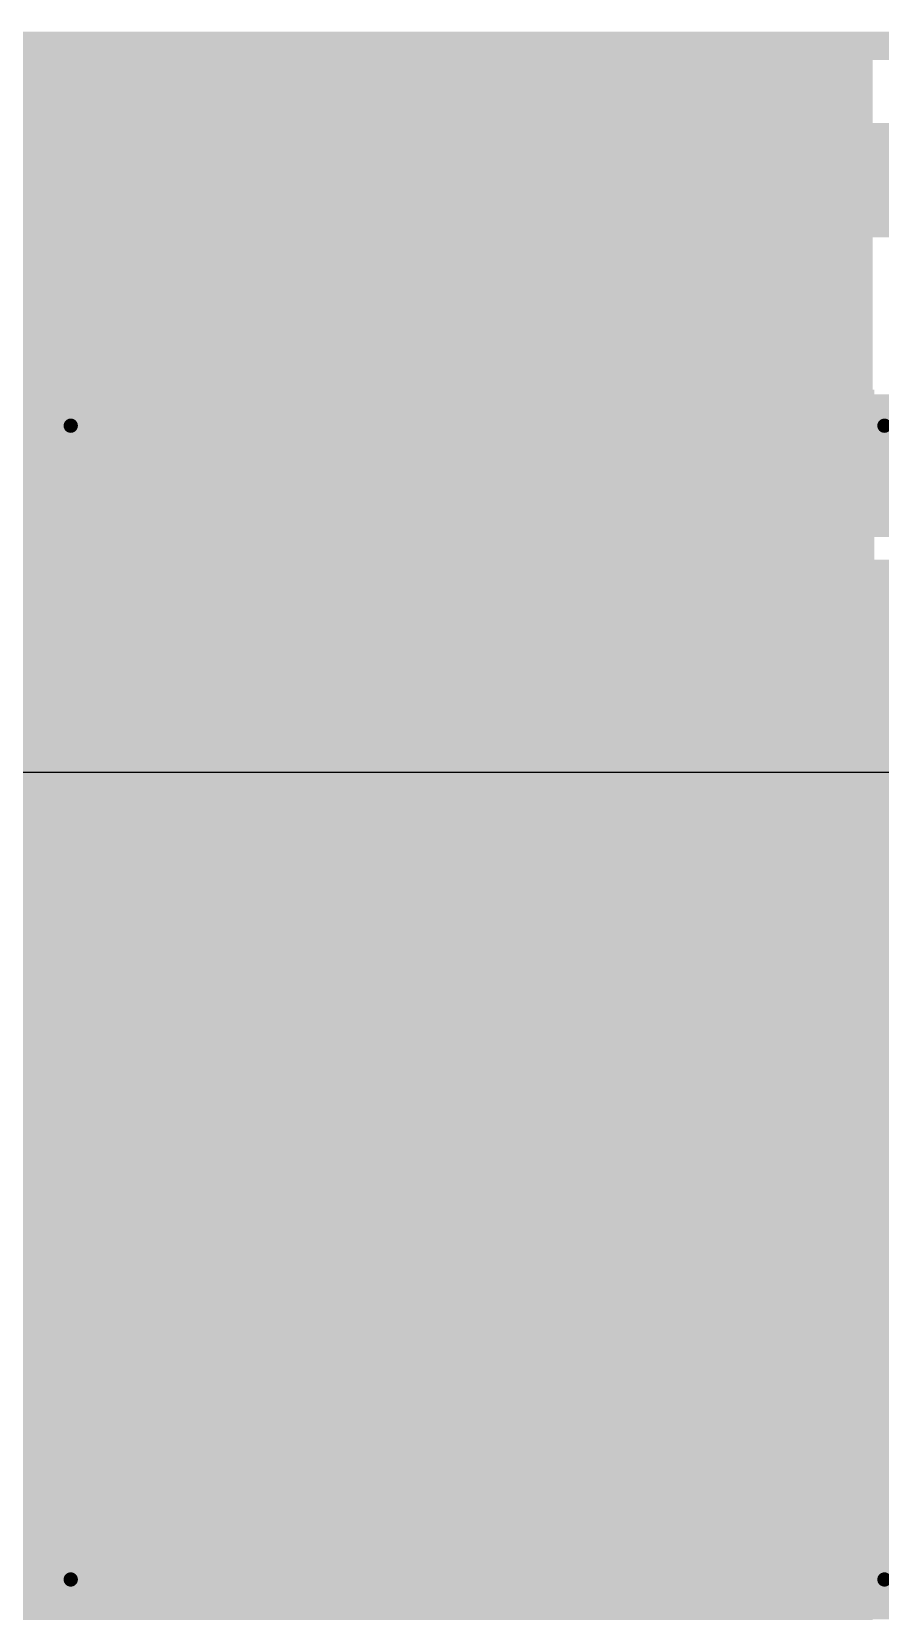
# Model space of a CAD drawing. Header units: millimetres. Extents: x -0.26 to 4.68, y -0.29 to 2.93.
# Drawn here: x 2.527 to 2.825, y 2.327 to 2.88 of the extents above; entities that cross this region are included whole.
import ezdxf

# ---------------------------------------------------------------- set-up
doc = ezdxf.new("R2010")
doc.units = ezdxf.units.MM
doc.header["$MEASUREMENT"] = 0
for name, color, linetype in [('BottomLayer', 5, 'Continuous'), ('BottomSolder', 6, 'Continuous'), ('Mechanical2', 216, 'Continuous'), ('TopLayer', 1, 'Continuous'), ('TopOverlay', 2, 'Continuous'), ('TopPaste', 8, 'Continuous'), ('TopSolder', 216, 'Continuous'), ('ViaHoleLayer', 16, 'Continuous')]:
    doc.layers.add(name, color=color, linetype=linetype)

# ---------------------------------------------------------------- blocks, each defined once
blk = doc.blocks.new('DDPAK_31')
at = {"layer": 'TopLayer'}
for points in [[(-0.2126, 0.32648), (0.2126, 0.32648), (0.2126, 0.05128), (-0.2126, 0.05128)], [(-0.15492, -0.14636), (-0.1128, -0.14636), (-0.1128, -0.2314), (-0.15492, -0.2314)], [(-0.08799, -0.14636), (-0.04587, -0.14636), (-0.04587, -0.2314), (-0.08799, -0.2314)], [(-0.02106, -0.14636), (0.02106, -0.14636), (0.02106, -0.2314), (-0.02106, -0.2314)], [(0.04587, -0.14636), (0.08799, -0.14636), (0.08799, -0.2314), (0.04587, -0.2314)], [(0.1128, -0.14636), (0.15492, -0.14636), (0.15492, -0.2314), (0.1128, -0.2314)]]:
    blk.add_hatch(color=1, dxfattribs=at).paths.add_polyline_path(points)
at = {"layer": 'TopPaste'}
for points in [[(-0.2126, 0.32648), (0.2126, 0.32648), (0.2126, 0.05128), (-0.2126, 0.05128)], [(-0.15492, -0.14636), (-0.1128, -0.14636), (-0.1128, -0.2314), (-0.15492, -0.2314)], [(-0.08799, -0.14636), (-0.04587, -0.14636), (-0.04587, -0.2314), (-0.08799, -0.2314)], [(-0.02106, -0.14636), (0.02106, -0.14636), (0.02106, -0.2314), (-0.02106, -0.2314)], [(0.04587, -0.14636), (0.08799, -0.14636), (0.08799, -0.2314), (0.04587, -0.2314)], [(0.1128, -0.14636), (0.15492, -0.14636), (0.15492, -0.2314), (0.1128, -0.2314)]]:
    blk.add_hatch(color=8, dxfattribs=at).paths.add_polyline_path(points)
at = {"layer": 'TopSolder'}
for points in [[(-0.21457, 0.32844), (0.21457, 0.32844), (0.21457, 0.04931), (-0.21457, 0.04931)], [(-0.15689, -0.14439), (-0.11083, -0.14439), (-0.11083, -0.23337), (-0.15689, -0.23337)], [(-0.08996, -0.14439), (-0.0439, -0.14439), (-0.0439, -0.23337), (-0.08996, -0.23337)], [(-0.02303, -0.14439), (0.02303, -0.14439), (0.02303, -0.23337), (-0.02303, -0.23337)], [(0.0439, -0.14439), (0.08996, -0.14439), (0.08996, -0.23337), (0.0439, -0.23337)], [(0.11083, -0.14439), (0.15689, -0.14439), (0.15689, -0.23337), (0.11083, -0.23337)]]:
    blk.add_hatch(color=216, dxfattribs=at).paths.add_polyline_path(points)
at = {"layer": 'TopOverlay'}
for points, const_width in [([(0.202, 0.35), (-0.202, 0.35)], 0.005), ([(-0.202, 0.332), (-0.202, 0.35)], 0.005), ([(0.202, 0.332), (0.202, 0.35)], 0.005), ([(0.202, 0.35), (0.202, 0.35)], 0.005), ([(-0.202, -0.038), (-0.202, 0.047)], 0.005), ([(0.202, -0.038), (0.202, 0.047)], 0.005), ([(0.202, -0.038), (-0.202, -0.038)], 0.005), ([(-0.162, -0.191), (-0.167, -0.186)], 0.01), ([(-0.167, -0.196), (-0.167, -0.186)], 0.01), ([(-0.167, -0.196), (-0.162, -0.191)], 0.01)]:
    blk.add_lwpolyline(points, dxfattribs=dict(at, const_width=const_width))
for points, const_width in [([(-0.20325, 0.35, 1), (-0.20075, 0.35, 1)], 0.0025), ([(-0.20325, 0.35, 1), (-0.20075, 0.35, 1)], 0.0025), ([(0.20075, 0.35, 1), (0.20325, 0.35, 1)], 0.0025), ([(0.20075, 0.35, 1), (0.20325, 0.35, 1)], 0.0025), ([(0.20075, 0.35, 1), (0.20325, 0.35, 1)], 0.0025), ([(0.20075, 0.35, 1), (0.20325, 0.35, 1)], 0.0025), ([(-0.20325, 0.332, 1), (-0.20075, 0.332, 1)], 0.0025), ([(0.20075, 0.332, 1), (0.20325, 0.332, 1)], 0.0025), ([(-0.20325, 0.047, 1), (-0.20075, 0.047, 1)], 0.0025), ([(0.20075, 0.047, 1), (0.20325, 0.047, 1)], 0.0025), ([(-0.20325, -0.038, 1), (-0.20075, -0.038, 1)], 0.0025), ([(-0.20325, -0.038, 1), (-0.20075, -0.038, 1)], 0.0025), ([(0.20075, -0.038, 1), (0.20325, -0.038, 1)], 0.0025), ([(0.20075, -0.038, 1), (0.20325, -0.038, 1)], 0.0025), ([(-0.1695, -0.186, 1), (-0.1645, -0.186, 1)], 0.005), ([(-0.1695, -0.186, 1), (-0.1645, -0.186, 1)], 0.005), ([(-0.1645, -0.191, 1), (-0.1595, -0.191, 1)], 0.005), ([(-0.1645, -0.191, 1), (-0.1595, -0.191, 1)], 0.005), ([(-0.1695, -0.196, 1), (-0.1645, -0.196, 1)], 0.005), ([(-0.1695, -0.196, 1), (-0.1645, -0.196, 1)], 0.005)]:
    blk.add_lwpolyline(points, format="xyb", close=True, dxfattribs=dict(at, const_width=const_width))

msp = doc.modelspace()

# ---------------------------------------------------------------- hatches: boundary and pattern name
at = {"layer": 'BottomLayer'}
for points in [[(2.29082, 2.76095), (2.82182, 2.76095), (2.82182, 2.86995), (2.29082, 2.86995)], [(2.377, 2.626), (3.201, 2.626), (3.201, 2.695), (2.377, 2.695)]]:
    msp.add_hatch(color=5, dxfattribs=at).paths.add_polyline_path(points)
h = msp.add_hatch(color=5, dxfattribs=at)
edge = h.paths.add_edge_path()
edge.add_arc((2.54082, 2.77495), 0.01181, 0, 360)
h = msp.add_hatch(color=5, dxfattribs=at)
edge = h.paths.add_edge_path()
edge.add_arc((2.56682, 2.77495), 0.01181, 0, 360)
h = msp.add_hatch(color=5, dxfattribs=at)
edge = h.paths.add_edge_path()
edge.add_arc((2.59282, 2.77495), 0.01181, 0, 360)
h = msp.add_hatch(color=5, dxfattribs=at)
edge = h.paths.add_edge_path()
edge.add_arc((2.61882, 2.77495), 0.01181, 0, 360)
h = msp.add_hatch(color=5, dxfattribs=at)
edge = h.paths.add_edge_path()
edge.add_arc((2.64482, 2.77495), 0.01181, 0, 360)
h = msp.add_hatch(color=5, dxfattribs=at)
edge = h.paths.add_edge_path()
edge.add_arc((2.67082, 2.77495), 0.01181, 0, 360)
h = msp.add_hatch(color=5, dxfattribs=at)
edge = h.paths.add_edge_path()
edge.add_arc((2.69682, 2.77495), 0.01181, 0, 360)
h = msp.add_hatch(color=5, dxfattribs=at)
edge = h.paths.add_edge_path()
edge.add_arc((2.72282, 2.77495), 0.01181, 0, 360)
h = msp.add_hatch(color=5, dxfattribs=at)
edge = h.paths.add_edge_path()
edge.add_arc((2.74882, 2.77495), 0.01181, 0, 360)
h = msp.add_hatch(color=5, dxfattribs=at)
edge = h.paths.add_edge_path()
edge.add_arc((2.77482, 2.77495), 0.01181, 0, 360)
h = msp.add_hatch(color=5, dxfattribs=at)
edge = h.paths.add_edge_path()
edge.add_arc((2.80082, 2.77495), 0.01181, 0, 360)
at = {"layer": 'BottomSolder'}
h = msp.add_hatch(color=6, dxfattribs=at)
edge = h.paths.add_edge_path()
edge.add_arc((2.54082, 2.77495), 0.00591, 0, 360)
h = msp.add_hatch(color=6, dxfattribs=at)
edge = h.paths.add_edge_path()
edge.add_arc((2.56682, 2.77495), 0.00591, 0, 360)
h = msp.add_hatch(color=6, dxfattribs=at)
edge = h.paths.add_edge_path()
edge.add_arc((2.59282, 2.77495), 0.00591, 0, 360)
h = msp.add_hatch(color=6, dxfattribs=at)
edge = h.paths.add_edge_path()
edge.add_arc((2.61882, 2.77495), 0.00591, 0, 360)
h = msp.add_hatch(color=6, dxfattribs=at)
edge = h.paths.add_edge_path()
edge.add_arc((2.64482, 2.77495), 0.00591, 0, 360)
h = msp.add_hatch(color=6, dxfattribs=at)
edge = h.paths.add_edge_path()
edge.add_arc((2.67082, 2.77495), 0.00591, 0, 360)
h = msp.add_hatch(color=6, dxfattribs=at)
edge = h.paths.add_edge_path()
edge.add_arc((2.69682, 2.77495), 0.00591, 0, 360)
h = msp.add_hatch(color=6, dxfattribs=at)
edge = h.paths.add_edge_path()
edge.add_arc((2.72282, 2.77495), 0.00591, 0, 360)
h = msp.add_hatch(color=6, dxfattribs=at)
edge = h.paths.add_edge_path()
edge.add_arc((2.74882, 2.77495), 0.00591, 0, 360)
h = msp.add_hatch(color=6, dxfattribs=at)
edge = h.paths.add_edge_path()
edge.add_arc((2.77482, 2.77495), 0.00591, 0, 360)
h = msp.add_hatch(color=6, dxfattribs=at)
edge = h.paths.add_edge_path()
edge.add_arc((2.80082, 2.77495), 0.00591, 0, 360)
at = {"layer": 'TopLayer'}
for points in [[(2.44582, 2.29), (2.82182, 2.29), (2.82182, 2.79895), (2.44582, 2.79895)], [(2.76982, 2.32395), (3.03182, 2.32395), (3.03182, 2.68395), (2.76982, 2.68395)]]:
    msp.add_hatch(color=1, dxfattribs=at).paths.add_polyline_path(points)
h = msp.add_hatch(color=1, dxfattribs=at)
edge = h.paths.add_edge_path()
edge.add_arc((2.54082, 2.77495), 0.01181, 0, 360)
h = msp.add_hatch(color=1, dxfattribs=at)
edge = h.paths.add_edge_path()
edge.add_arc((2.56682, 2.77495), 0.01181, 0, 360)
h = msp.add_hatch(color=1, dxfattribs=at)
edge = h.paths.add_edge_path()
edge.add_arc((2.59282, 2.77495), 0.01181, 0, 360)
h = msp.add_hatch(color=1, dxfattribs=at)
edge = h.paths.add_edge_path()
edge.add_arc((2.61882, 2.77495), 0.01181, 0, 360)
h = msp.add_hatch(color=1, dxfattribs=at)
edge = h.paths.add_edge_path()
edge.add_arc((2.64482, 2.77495), 0.01181, 0, 360)
h = msp.add_hatch(color=1, dxfattribs=at)
edge = h.paths.add_edge_path()
edge.add_arc((2.67082, 2.77495), 0.01181, 0, 360)
h = msp.add_hatch(color=1, dxfattribs=at)
edge = h.paths.add_edge_path()
edge.add_arc((2.69682, 2.77495), 0.01181, 0, 360)
h = msp.add_hatch(color=1, dxfattribs=at)
edge = h.paths.add_edge_path()
edge.add_arc((2.72282, 2.77495), 0.01181, 0, 360)
h = msp.add_hatch(color=1, dxfattribs=at)
edge = h.paths.add_edge_path()
edge.add_arc((2.74882, 2.77495), 0.01181, 0, 360)
h = msp.add_hatch(color=1, dxfattribs=at)
edge = h.paths.add_edge_path()
edge.add_arc((2.77482, 2.77495), 0.01181, 0, 360)
h = msp.add_hatch(color=1, dxfattribs=at)
edge = h.paths.add_edge_path()
edge.add_arc((2.80082, 2.77495), 0.01181, 0, 360)
at = {"layer": 'TopSolder'}
h = msp.add_hatch(color=216, dxfattribs=at)
edge = h.paths.add_edge_path()
edge.add_arc((2.54082, 2.77495), 0.00591, 0, 360)
h = msp.add_hatch(color=216, dxfattribs=at)
edge = h.paths.add_edge_path()
edge.add_arc((2.56682, 2.77495), 0.00591, 0, 360)
h = msp.add_hatch(color=216, dxfattribs=at)
edge = h.paths.add_edge_path()
edge.add_arc((2.59282, 2.77495), 0.00591, 0, 360)
h = msp.add_hatch(color=216, dxfattribs=at)
edge = h.paths.add_edge_path()
edge.add_arc((2.61882, 2.77495), 0.00591, 0, 360)
h = msp.add_hatch(color=216, dxfattribs=at)
edge = h.paths.add_edge_path()
edge.add_arc((2.64482, 2.77495), 0.00591, 0, 360)
h = msp.add_hatch(color=216, dxfattribs=at)
edge = h.paths.add_edge_path()
edge.add_arc((2.67082, 2.77495), 0.00591, 0, 360)
h = msp.add_hatch(color=216, dxfattribs=at)
edge = h.paths.add_edge_path()
edge.add_arc((2.69682, 2.77495), 0.00591, 0, 360)
h = msp.add_hatch(color=216, dxfattribs=at)
edge = h.paths.add_edge_path()
edge.add_arc((2.72282, 2.77495), 0.00591, 0, 360)
h = msp.add_hatch(color=216, dxfattribs=at)
edge = h.paths.add_edge_path()
edge.add_arc((2.74882, 2.77495), 0.00591, 0, 360)
h = msp.add_hatch(color=216, dxfattribs=at)
edge = h.paths.add_edge_path()
edge.add_arc((2.77482, 2.77495), 0.00591, 0, 360)
h = msp.add_hatch(color=216, dxfattribs=at)
edge = h.paths.add_edge_path()
edge.add_arc((2.80082, 2.77495), 0.00591, 0, 360)
at = {"layer": 'ViaHoleLayer'}
h = msp.add_hatch(color=16, dxfattribs=at)
edge = h.paths.add_edge_path()
edge.add_arc((2.54082, 2.77495), 0.00591, 0, 360)
h = msp.add_hatch(color=16, dxfattribs=at)
edge = h.paths.add_edge_path()
edge.add_arc((2.56682, 2.77495), 0.00591, 0, 360)
h = msp.add_hatch(color=16, dxfattribs=at)
edge = h.paths.add_edge_path()
edge.add_arc((2.59282, 2.77495), 0.00591, 0, 360)
h = msp.add_hatch(color=16, dxfattribs=at)
edge = h.paths.add_edge_path()
edge.add_arc((2.61882, 2.77495), 0.00591, 0, 360)
h = msp.add_hatch(color=16, dxfattribs=at)
edge = h.paths.add_edge_path()
edge.add_arc((2.64482, 2.77495), 0.00591, 0, 360)
h = msp.add_hatch(color=16, dxfattribs=at)
edge = h.paths.add_edge_path()
edge.add_arc((2.67082, 2.77495), 0.00591, 0, 360)
h = msp.add_hatch(color=16, dxfattribs=at)
edge = h.paths.add_edge_path()
edge.add_arc((2.69682, 2.77495), 0.00591, 0, 360)
h = msp.add_hatch(color=16, dxfattribs=at)
edge = h.paths.add_edge_path()
edge.add_arc((2.72282, 2.77495), 0.00591, 0, 360)
h = msp.add_hatch(color=16, dxfattribs=at)
edge = h.paths.add_edge_path()
edge.add_arc((2.74882, 2.77495), 0.00591, 0, 360)
h = msp.add_hatch(color=16, dxfattribs=at)
edge = h.paths.add_edge_path()
edge.add_arc((2.77482, 2.77495), 0.00591, 0, 360)
h = msp.add_hatch(color=16, dxfattribs=at)
edge = h.paths.add_edge_path()
edge.add_arc((2.80082, 2.77495), 0.00591, 0, 360)

# ---------------------------------------------------------------- linework, layer by layer
at = {"layer": 'BottomLayer'}
msp.add_line((2.39417, 2.62059), (2.82977, 2.62059), dxfattribs=at)
at = {"layer": 'BottomLayer', "const_width": 0.05}
msp.add_lwpolyline([(1.83982, 2.72795), (3.08382, 2.72795)], dxfattribs=at)
at = {"layer": 'Mechanical2', "const_width": 0.01}
msp.add_lwpolyline([(-0.11718, 2.87495), (4.60723, 2.87495)], dxfattribs=at)
at = {"layer": 'TopLayer'}
for points, const_width in [([(2.41682, 2.82795), (2.99182, 2.82795)], 0.04), ([(2.68282, 2.46495), (2.68282, 2.53995)], 0.1), ([(2.30507, 2.53995), (2.68282, 2.53995)], 0.04), ([(2.59522, 2.37735), (2.68282, 2.46495)], 0.1), ([(2.47522, 2.37735), (2.59522, 2.37735)], 0.1)]:
    msp.add_lwpolyline(points, dxfattribs=dict(at, const_width=const_width))
for points, const_width in [([(2.65782, 2.53995, 1), (2.70782, 2.53995, 1)], 0.05), ([(2.67282, 2.53995, 1), (2.69282, 2.53995, 1)], 0.02), ([(2.65782, 2.46495, 1), (2.70782, 2.46495, 1)], 0.05), ([(2.65782, 2.46495, 1), (2.70782, 2.46495, 1)], 0.05), ([(2.57022, 2.37735, 1), (2.62022, 2.37735, 1)], 0.05), ([(2.57022, 2.37735, 1), (2.62022, 2.37735, 1)], 0.05)]:
    msp.add_lwpolyline(points, format="xyb", close=True, dxfattribs=dict(at, const_width=const_width))

# ---------------------------------------------------------------- block references
at = {"rotation": 270}
msp.add_blockref('DDPAK_31', (2.49394, 2.53995), dxfattribs=at)

doc.saveas('drawing.dxf')
